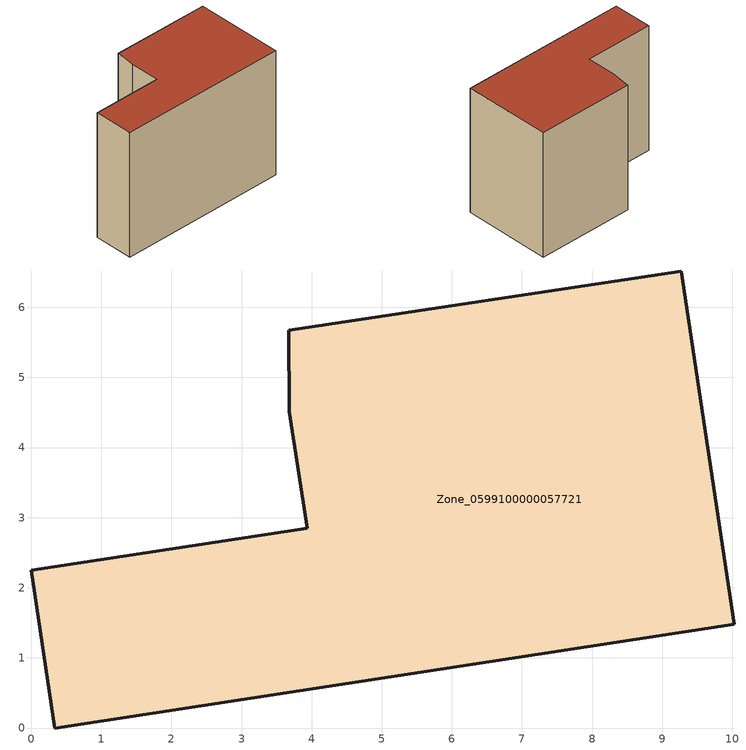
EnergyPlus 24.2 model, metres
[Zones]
Zone_0599100000057721
 floor ground (C_G): 3.94,2.85 3.68,4.51 3.67,5.67 9.27,6.52 10.03,1.48 0.34,0 0,2.25 z0
 wall outside (C_F): 0,2.25 0.34,0 10.03,1.48 9.27,6.52 3.67,5.67 3.68,4.51 3.94,2.85 0,2.25 z0:7.42
 roof outside (C_R): 3.68,4.51 3.94,2.85 0,2.25 0.34,0 10.03,1.48 9.27,6.52 3.67,5.67 z7.42
[BUILDING]
Pand.0599100000057721: North Axis=0; Terrain=City; Loads Convergence Tolerance Value=0.04; Temperature Convergence Tolerance Value=0.4; Solar Distribution=FullExterior; Maximum Number of Warmup Days=25; Minimum Number of Warmup Days=1
[Site:Location]
Rotterdam.The.Hague.AP_ZH_NLD Design_Conditions: Latitude=51.96; Longitude=4.45; Time Zone=1; Elevation=-4.5
[SITE:GROUNDTEMPERATURE:BUILDINGSURFACE]
18, 18, 18, 18, 18, 18, 18, 18, 18, 18, 18, 18
[MATERIAL] Thermal Absorptance=0.9; Solar Absorptance=0.7; Visible Absorptance=0.7
Name | Roughness | Thickness | Conductivity | Density | Specific Heat
G.TI.1946 | MediumSmooth | 0.15 | 1 | 540 | 1210
F.TI.1946 | Rough | 0.3 | 0.857143 | 1920 | 840
R.TI.1946 | MediumRough | 0.2 | 0.1 | 1500 | 1000
[CONSTRUCTION]
C_G: G.TI.1946
C_F: F.TI.1946
C_R: R.TI.1946
[ZONE]
Zone_0599100000057721: Type=1; Multiplier=1; Ceiling Height=Autocalculate; Volume=Autocalculate; Floor Area=autocalculate; Part of Total Floor Area=Yes
[ZONEINFILTRATION:DESIGNFLOWRATE]
Infil_Zone_0599100000057721: Zone or ZoneList or Space or SpaceList=Zone_0599100000057721; Schedule=AlwaysOn; Design Flow Rate Calculation Method=Flow/Area; Flow Rate per Floor Area=0.003; Constant Term Coefficient=1; Temperature Term Coefficient=0; Velocity Term Coefficient=0; Velocity Squared Term Coefficient=0
[HVACTEMPLATE:ZONE:IDEALLOADSAIRSYSTEM]
Zone_0599100000057721: Maximum Heating Supply Air Temperature=50; Minimum Cooling Supply Air Temperature=13; Maximum Heating Supply Air Humidity Ratio=0.0156; Minimum Cooling Supply Air Humidity Ratio=0.0077; Heating Limit=NoLimit; Cooling Limit=NoLimit; Dehumidification Control Type=ConstantSensibleHeatRatio; Cooling Sensible Heat Ratio=0.7; Dehumidification Setpoint=60; Humidification Control Type=None; Humidification Setpoint=30; Outdoor Air Method=None; Outdoor Air Flow Rate per Person=0.00944; Outdoor Air Flow Rate per Zone Floor Area=0; Outdoor Air Flow Rate per Zone=0; Demand Controlled Ventilation Type=None; Outdoor Air Economizer Type=NoEconomizer; Heat Recovery Type=None; Sensible Heat Recovery Effectiveness=0.7; Latent Heat Recovery Effectiveness=0.65
[ZONECONTROL:THERMOSTAT]
ThermostatControl_Zone_0599100000057721: Zone or ZoneList=Zone_0599100000057721; Control Type Schedule=DualSetpointControlType; Control 1=Thermostat_Zone_0599100000057721; Temperature Difference Between Cutout And Setpoint=0
[THERMOSTATSETPOINT:DUALSETPOINT]
Thermostat_Zone_0599100000057721: Heating Setpoint Temperature Schedule=HeatingSetpoint_Zone_0599100000057721; Cooling Setpoint Temperature Schedule=CoolingSetpoint_Zone_0599100000057721
[SCHEDULE:COMPACT]
HeatingSetpoint_Zone_0599100000057721: Through: 12/31, For: AllDays, Until: 24:00, 21
CoolingSetpoint_Zone_0599100000057721: Through: 12/31, For: AllDays, Until: 24:00, 24
DualSetpointControlType: Through: 12/31, For: AllDays, Until: 24:00, 4
AlwaysOn: Through: 12/31, For: AllDays, Until: 24:00, 1
